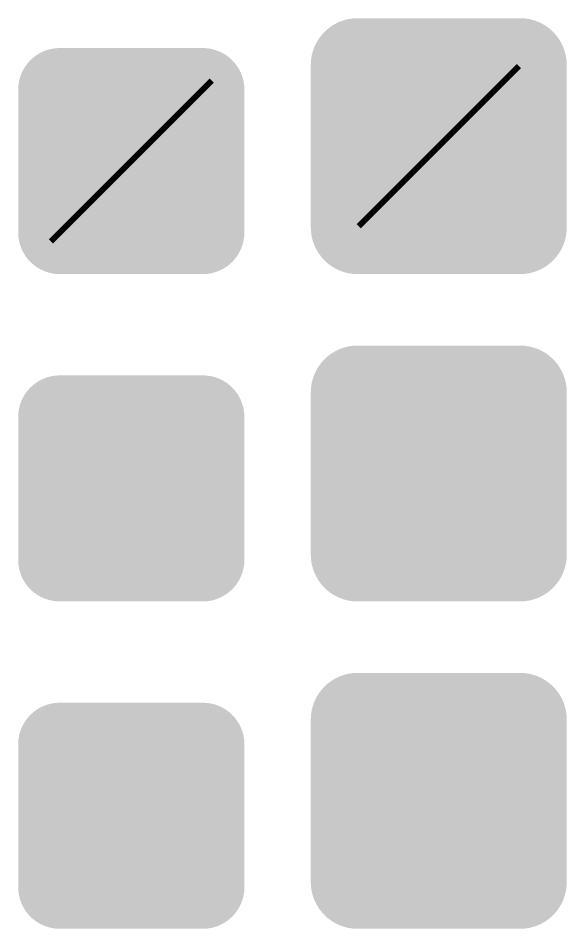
# Model space of a CAD drawing. Header units: millimetres. Extents: x 5277 to 6029, y 2052 to 2709.
# Drawn here: x 5747.91 to 5766.33, y 2645.63 to 2676.23 of the extents above; entities that cross this region are included whole.
import ezdxf

# ---------------------------------------------------------------- set-up
doc = ezdxf.new("R2010")
doc.units = ezdxf.units.MM
doc.layers.add('TranspLogisticObj', color=7, linetype='CONTINUOUS', true_color=0x000000)

# ---------------------------------------------------------------- blocks, each defined once
blk = doc.blocks.new('602030601_ликв_рз')
at = {"layer": 'TranspLogisticObj', "linetype": 'Continuous'}
h = blk.add_hatch(color=256, dxfattribs=at)
edge = h.paths.add_edge_path()
edge.add_spline(control_points=[(-0.095, -0.169), (-0.095, 0.599), (0.531, 1.225), (1.3, 1.225)], knot_values=[-1, -1, -1, -1, 0, 0, 0, 0], degree=3, periodic=0)
edge.add_line((1.3, 1.225), (6.108, 1.225))
edge.add_spline(control_points=[(6.108, 1.225), (6.877, 1.225), (7.503, 0.599), (7.503, -0.169)], knot_values=[-1, -1, -1, -1, 0, 0, 0, 0], degree=3, periodic=0)
edge.add_line((7.503, -0.169), (7.503, -4.978))
edge.add_spline(control_points=[(7.503, -4.978), (7.503, -5.747), (6.877, -6.372), (6.108, -6.372)], knot_values=[-1, -1, -1, -1, 0, 0, 0, 0], degree=3, periodic=0)
edge.add_line((6.108, -6.372), (1.3, -6.372))
edge.add_spline(control_points=[(1.3, -6.372), (0.531, -6.372), (-0.095, -5.747), (-0.095, -4.978)], knot_values=[-1, -1, -1, -1, 0, 0, 0, 0], degree=3, periodic=0)
edge.add_line((-0.095, -4.978), (-0.095, -0.169))
edge = h.paths.add_edge_path(flags=16)
edge.add_spline(control_points=[(0.218, -4.978), (0.218, -5.577), (0.701, -6.059), (1.3, -6.059)], knot_values=[-1, -1, -1, -1, 0, 0, 0, 0], degree=3, periodic=0)
edge.add_line((1.3, -6.059), (6.108, -6.059))
edge.add_spline(control_points=[(6.108, -6.059), (6.707, -6.059), (7.19, -5.577), (7.19, -4.978)], knot_values=[-1, -1, -1, -1, 0, 0, 0, 0], degree=3, periodic=0)
edge.add_line((7.19, -4.978), (7.19, -0.169))
edge.add_spline(control_points=[(7.19, -0.169), (7.19, 0.43), (6.707, 0.912), (6.108, 0.912)], knot_values=[-1, -1, -1, -1, 0, 0, 0, 0], degree=3, periodic=0)
edge.add_line((6.108, 0.912), (1.3, 0.912))
edge.add_spline(control_points=[(1.3, 0.912), (0.701, 0.912), (0.218, 0.43), (0.218, -0.169)], knot_values=[-1, -1, -1, -1, 0, 0, 0, 0], degree=3, periodic=0)
edge.add_line((0.218, -0.169), (0.218, -4.978))
at = {"layer": 'TranspLogisticObj', "linetype": 'Continuous', "true_color": 0xffffff}
h = blk.add_hatch(color=7, dxfattribs=at)
edge = h.paths.add_edge_path()
edge.add_spline(control_points=[(0.218, -4.978), (0.218, -5.577), (0.701, -6.059), (1.3, -6.059)], knot_values=[-1, -1, -1, -1, 0, 0, 0, 0], degree=3, periodic=0)
edge.add_line((1.3, -6.059), (6.108, -6.059))
edge.add_spline(control_points=[(6.108, -6.059), (6.707, -6.059), (7.19, -5.577), (7.19, -4.978)], knot_values=[-1, -1, -1, -1, 0, 0, 0, 0], degree=3, periodic=0)
edge.add_line((7.19, -4.978), (7.19, -0.169))
edge.add_spline(control_points=[(7.19, -0.169), (7.19, 0.43), (6.707, 0.912), (6.108, 0.912)], knot_values=[-1, -1, -1, -1, 0, 0, 0, 0], degree=3, periodic=0)
edge.add_line((6.108, 0.912), (1.3, 0.912))
edge.add_spline(control_points=[(1.3, 0.912), (0.701, 0.912), (0.218, 0.43), (0.218, -0.169)], knot_values=[-1, -1, -1, -1, 0, 0, 0, 0], degree=3, periodic=0)
edge.add_line((0.218, -0.169), (0.218, -4.978))
at = {"layer": 'TranspLogisticObj', "linetype": 'Continuous'}
h = blk.add_hatch(color=256, dxfattribs=at)
edge = h.paths.add_edge_path()
edge.add_line((0.426, -0.513), (0.426, -4.634))
edge.add_spline(control_points=[(0.426, -4.634), (0.426, -5.305), (0.973, -5.852), (1.644, -5.852)], knot_values=[0, 0, 0, 0, 1, 1, 1, 1], degree=3, periodic=0)
edge.add_line((1.644, -5.852), (5.765, -5.852))
edge.add_spline(control_points=[(5.765, -5.852), (6.435, -5.852), (6.983, -5.305), (6.983, -4.634)], knot_values=[0, 0, 0, 0, 1, 1, 1, 1], degree=3, periodic=0)
edge.add_line((6.983, -4.634), (6.983, -0.513))
edge.add_spline(control_points=[(6.983, -0.513), (6.983, 0.158), (6.435, 0.705), (5.765, 0.705)], knot_values=[0, 0, 0, 0, 1, 1, 1, 1], degree=3, periodic=0)
edge.add_line((5.765, 0.705), (1.644, 0.705))
edge.add_spline(control_points=[(1.644, 0.705), (0.973, 0.705), (0.426, 0.158), (0.426, -0.513)], knot_values=[0, 0, 0, 0, 1, 1, 1, 1], degree=3, periodic=0)
edge = h.paths.add_edge_path(flags=16)
edge.add_spline(control_points=[(0.737, -4.634), (0.737, -5.136), (1.142, -5.541), (1.644, -5.541)], knot_values=[-1, -1, -1, -1, 0, 0, 0, 0], degree=3, periodic=0)
edge.add_line((1.644, -5.541), (5.765, -5.541))
edge.add_spline(control_points=[(5.765, -5.541), (6.267, -5.541), (6.671, -5.136), (6.671, -4.634)], knot_values=[-1, -1, -1, -1, 0, 0, 0, 0], degree=3, periodic=0)
edge.add_line((6.671, -4.634), (6.671, -0.513))
edge.add_spline(control_points=[(6.671, -0.513), (6.671, -0.011), (6.267, 0.394), (5.765, 0.394)], knot_values=[-1, -1, -1, -1, 0, 0, 0, 0], degree=3, periodic=0)
edge.add_line((5.765, 0.394), (1.644, 0.394))
edge.add_spline(control_points=[(1.644, 0.394), (1.142, 0.394), (0.737, -0.011), (0.737, -0.513)], knot_values=[-1, -1, -1, -1, 0, 0, 0, 0], degree=3, periodic=0)
edge.add_line((0.737, -0.513), (0.737, -4.634))
h = blk.add_hatch(color=256, dxfattribs=at)
h.paths.add_polyline_path([(3.687, -0.621), (4.258, -0.621), (5.251, -0.998), (5.672, -1.375), (5.931, -1.074), (6.39, -2.4), (5.012, -2.135), (5.307, -1.799), (5.03, -1.587), (4.352, -1.375), (3.952, -1.375), (3.631, -1.375), (3.058, -1.518), (2.806, -1.66), (2.554, -1.803), (2.223, -2.17), (2.143, -2.394), (1.207, -1.852), (1.36, -1.572), (1.852, -1.124), (2.19, -0.957), (2.529, -0.789), (3.277, -0.621)])
h.paths.add_polyline_path([(0.947, -2.724), (2.326, -2.989), (2.031, -3.325), (2.308, -3.537), (2.986, -3.749), (3.386, -3.749), (3.707, -3.749), (4.28, -3.606), (4.532, -3.463), (4.784, -3.32), (5.115, -2.953), (5.195, -2.73), (6.131, -3.272), (5.978, -3.551), (5.486, -3.999), (5.147, -4.167), (4.809, -4.335), (4.061, -4.503), (3.651, -4.503), (3.08, -4.503), (2.087, -4.126), (1.666, -3.749), (1.407, -4.049)])
at = {"layer": 'TranspLogisticObj', "color": 1, "linetype": 'Continuous', "true_color": 0xff0000, "const_width": 0.2}
blk.add_lwpolyline([(1.002, -5.276), (6.406, 0.129)], dxfattribs=at)
blk = doc.blocks.new('602030601_ликв_фз')
at = {"layer": 'TranspLogisticObj', "linetype": 'Continuous'}
h = blk.add_hatch(color=256, dxfattribs=at)
edge = h.paths.add_edge_path()
edge.add_spline(control_points=[(-0.266, -0.339), (-0.266, 0.523), (0.438, 1.227), (1.3, 1.227)], knot_values=[-1, -1, -1, -1, 0, 0, 0, 0], degree=3, periodic=0)
edge.add_line((1.3, 1.227), (6.769, 1.227))
edge.add_spline(control_points=[(6.769, 1.227), (7.632, 1.227), (8.333, 0.523), (8.333, -0.339)], knot_values=[-1, -1, -1, -1, 0, 0, 0, 0], degree=3, periodic=0)
edge.add_line((8.333, -0.339), (8.333, -5.806))
edge.add_spline(control_points=[(8.333, -5.806), (8.333, -6.669), (7.632, -7.372), (6.769, -7.372)], knot_values=[-1, -1, -1, -1, 0, 0, 0, 0], degree=3, periodic=0)
edge.add_line((6.769, -7.372), (1.3, -7.372))
edge.add_spline(control_points=[(1.3, -7.372), (0.438, -7.372), (-0.266, -6.669), (-0.266, -5.806)], knot_values=[-1, -1, -1, -1, 0, 0, 0, 0], degree=3, periodic=0)
edge.add_line((-0.266, -5.806), (-0.266, -0.339))
edge = h.paths.add_edge_path(flags=16)
edge.add_spline(control_points=[(0.047, -5.806), (0.047, -6.5), (0.606, -7.059), (1.3, -7.059)], knot_values=[-1, -1, -1, -1, 0, 0, 0, 0], degree=3, periodic=0)
edge.add_line((1.3, -7.059), (6.769, -7.059))
edge.add_spline(control_points=[(6.769, -7.059), (7.463, -7.059), (8.022, -6.5), (8.022, -5.806)], knot_values=[-1, -1, -1, -1, 0, 0, 0, 0], degree=3, periodic=0)
edge.add_line((8.022, -5.806), (8.022, -0.339))
edge.add_spline(control_points=[(8.022, -0.339), (8.022, 0.355), (7.463, 0.914), (6.769, 0.914)], knot_values=[-1, -1, -1, -1, 0, 0, 0, 0], degree=3, periodic=0)
edge.add_line((6.769, 0.914), (1.3, 0.914))
edge.add_spline(control_points=[(1.3, 0.914), (0.606, 0.914), (0.047, 0.355), (0.047, -0.339)], knot_values=[-1, -1, -1, -1, 0, 0, 0, 0], degree=3, periodic=0)
edge.add_line((0.047, -0.339), (0.047, -5.806))
at = {"layer": 'TranspLogisticObj', "linetype": 'Continuous', "true_color": 0xffffff}
h = blk.add_hatch(color=7, dxfattribs=at)
edge = h.paths.add_edge_path()
edge.add_spline(control_points=[(0.047, -5.806), (0.047, -6.5), (0.606, -7.059), (1.3, -7.059)], knot_values=[-1, -1, -1, -1, 0, 0, 0, 0], degree=3, periodic=0)
edge.add_line((1.3, -7.059), (6.769, -7.059))
edge.add_spline(control_points=[(6.769, -7.059), (7.463, -7.059), (8.022, -6.5), (8.022, -5.806)], knot_values=[-1, -1, -1, -1, 0, 0, 0, 0], degree=3, periodic=0)
edge.add_line((8.022, -5.806), (8.022, -0.339))
edge.add_spline(control_points=[(8.022, -0.339), (8.022, 0.355), (7.463, 0.914), (6.769, 0.914)], knot_values=[-1, -1, -1, -1, 0, 0, 0, 0], degree=3, periodic=0)
edge.add_line((6.769, 0.914), (1.3, 0.914))
edge.add_spline(control_points=[(1.3, 0.914), (0.606, 0.914), (0.047, 0.355), (0.047, -0.339)], knot_values=[-1, -1, -1, -1, 0, 0, 0, 0], degree=3, periodic=0)
edge.add_line((0.047, -0.339), (0.047, -5.806))
at = {"layer": 'TranspLogisticObj', "linetype": 'Continuous'}
h = blk.add_hatch(color=256, dxfattribs=at)
edge = h.paths.add_edge_path()
edge.add_line((0.252, -0.679), (0.252, -5.464))
edge.add_spline(control_points=[(0.252, -5.464), (0.252, -6.23), (0.877, -6.854), (1.642, -6.854)], knot_values=[0, 0, 0, 0, 1, 1, 1, 1], degree=3, periodic=0)
edge.add_line((1.642, -6.854), (6.427, -6.854))
edge.add_spline(control_points=[(6.427, -6.854), (7.193, -6.854), (7.815, -6.23), (7.815, -5.464)], knot_values=[0, 0, 0, 0, 1, 1, 1, 1], degree=3, periodic=0)
edge.add_line((7.815, -5.464), (7.815, -0.679))
edge.add_spline(control_points=[(7.815, -0.679), (7.815, 0.086), (7.193, 0.709), (6.427, 0.709)], knot_values=[0, 0, 0, 0, 1, 1, 1, 1], degree=3, periodic=0)
edge.add_line((6.427, 0.709), (1.642, 0.709))
edge.add_spline(control_points=[(1.642, 0.709), (0.877, 0.709), (0.252, 0.086), (0.252, -0.679)], knot_values=[0, 0, 0, 0, 1, 1, 1, 1], degree=3, periodic=0)
edge = h.paths.add_edge_path(flags=16)
edge.add_line((0.565, -0.679), (0.565, -5.464))
edge.add_spline(control_points=[(0.565, -5.464), (0.565, -6.06), (1.046, -6.541), (1.642, -6.541)], knot_values=[-1, -1, -1, -1, 0, 0, 0, 0], degree=3, periodic=0)
edge.add_line((1.642, -6.541), (6.427, -6.541))
edge.add_spline(control_points=[(6.427, -6.541), (7.024, -6.541), (7.502, -6.06), (7.502, -5.464)], knot_values=[-1, -1, -1, -1, 0, 0, 0, 0], degree=3, periodic=0)
edge.add_line((7.502, -5.464), (7.502, -0.679))
edge.add_spline(control_points=[(7.502, -0.679), (7.502, -0.083), (7.024, 0.396), (6.427, 0.396)], knot_values=[-1, -1, -1, -1, 0, 0, 0, 0], degree=3, periodic=0)
edge.add_line((6.427, 0.396), (1.642, 0.396))
edge.add_spline(control_points=[(1.642, 0.396), (1.046, 0.396), (0.565, -0.083), (0.565, -0.679)], knot_values=[-1, -1, -1, -1, 0, 0, 0, 0], degree=3, periodic=0)
h = blk.add_hatch(color=256, dxfattribs=at)
edge = h.paths.add_edge_path()
edge.add_line((0.77, -1.021), (0.77, -5.124))
edge.add_spline(control_points=[(0.77, -5.124), (0.77, -5.792), (1.314, -6.336), (1.982, -6.336)], knot_values=[0, 0, 0, 0, 1, 1, 1, 1], degree=3, periodic=0)
edge.add_line((1.982, -6.336), (6.085, -6.336))
edge.add_spline(control_points=[(6.085, -6.336), (6.753, -6.336), (7.297, -5.792), (7.297, -5.124)], knot_values=[0, 0, 0, 0, 1, 1, 1, 1], degree=3, periodic=0)
edge.add_line((7.297, -5.124), (7.297, -1.021))
edge.add_spline(control_points=[(7.297, -1.021), (7.297, -0.353), (6.753, 0.191), (6.085, 0.191)], knot_values=[0, 0, 0, 0, 1, 1, 1, 1], degree=3, periodic=0)
edge.add_line((6.085, 0.191), (1.982, 0.191))
edge.add_spline(control_points=[(1.982, 0.191), (1.314, 0.191), (0.77, -0.353), (0.77, -1.021)], knot_values=[0, 0, 0, 0, 1, 1, 1, 1], degree=3, periodic=0)
edge = h.paths.add_edge_path(flags=16)
edge.add_line((1.081, -1.021), (1.081, -5.124))
edge.add_spline(control_points=[(1.081, -5.124), (1.081, -5.624), (1.482, -6.025), (1.982, -6.025)], knot_values=[-1, -1, -1, -1, 0, 0, 0, 0], degree=3, periodic=0)
edge.add_line((1.982, -6.025), (6.085, -6.025))
edge.add_spline(control_points=[(6.085, -6.025), (6.585, -6.025), (6.986, -5.624), (6.986, -5.124)], knot_values=[-1, -1, -1, -1, 0, 0, 0, 0], degree=3, periodic=0)
edge.add_line((6.986, -5.124), (6.986, -1.021))
edge.add_spline(control_points=[(6.986, -1.021), (6.986, -0.521), (6.585, -0.12), (6.085, -0.12)], knot_values=[-1, -1, -1, -1, 0, 0, 0, 0], degree=3, periodic=0)
edge.add_line((6.085, -0.12), (1.982, -0.12))
edge.add_spline(control_points=[(1.982, -0.12), (1.482, -0.12), (1.081, -0.521), (1.081, -1.021)], knot_values=[-1, -1, -1, -1, 0, 0, 0, 0], degree=3, periodic=0)
h = blk.add_hatch(color=256, dxfattribs=at)
h.paths.add_polyline_path([(4.001, -1.129), (4.572, -1.129), (5.565, -1.506), (5.986, -1.883), (6.245, -1.582), (6.705, -2.908), (5.326, -2.643), (5.621, -2.307), (5.344, -2.095), (4.667, -1.883), (4.266, -1.883), (3.945, -1.883), (3.372, -2.025), (3.12, -2.168), (2.869, -2.311), (2.537, -2.678), (2.458, -2.902), (1.521, -2.36), (1.674, -2.08), (2.166, -1.632), (2.505, -1.464), (2.844, -1.296), (3.592, -1.129)])
h.paths.add_polyline_path([(1.262, -3.232), (2.64, -3.497), (2.346, -3.832), (2.623, -4.044), (3.3, -4.257), (3.701, -4.257), (4.022, -4.257), (4.594, -4.114), (4.846, -3.971), (5.098, -3.828), (5.429, -3.461), (5.509, -3.237), (6.446, -3.779), (6.292, -4.059), (5.801, -4.507), (5.462, -4.675), (5.123, -4.843), (4.375, -5.011), (3.966, -5.011), (3.394, -5.011), (2.402, -4.634), (1.981, -4.257), (1.721, -4.557)])
at = {"layer": 'TranspLogisticObj', "color": 1, "linetype": 'Continuous', "true_color": 0xff0000, "const_width": 0.2}
blk.add_lwpolyline([(1.344, -5.762), (6.723, -0.383)], dxfattribs=at)
blk = doc.blocks.new('602030602_сущ_рз')
at = {"layer": 'TranspLogisticObj', "linetype": 'Continuous'}
h = blk.add_hatch(color=256, dxfattribs=at)
edge = h.paths.add_edge_path()
edge.add_spline(control_points=[(-0.095, -0.169), (-0.095, 0.599), (0.531, 1.225), (1.3, 1.225)], knot_values=[-1, -1, -1, -1, 0, 0, 0, 0], degree=3, periodic=0)
edge.add_line((1.3, 1.225), (6.108, 1.225))
edge.add_spline(control_points=[(6.108, 1.225), (6.877, 1.225), (7.503, 0.599), (7.503, -0.169)], knot_values=[-1, -1, -1, -1, 0, 0, 0, 0], degree=3, periodic=0)
edge.add_line((7.503, -0.169), (7.503, -4.978))
edge.add_spline(control_points=[(7.503, -4.978), (7.503, -5.747), (6.877, -6.372), (6.108, -6.372)], knot_values=[-1, -1, -1, -1, 0, 0, 0, 0], degree=3, periodic=0)
edge.add_line((6.108, -6.372), (1.3, -6.372))
edge.add_spline(control_points=[(1.3, -6.372), (0.531, -6.372), (-0.095, -5.747), (-0.095, -4.978)], knot_values=[-1, -1, -1, -1, 0, 0, 0, 0], degree=3, periodic=0)
edge.add_line((-0.095, -4.978), (-0.095, -0.169))
edge = h.paths.add_edge_path(flags=16)
edge.add_spline(control_points=[(0.218, -4.978), (0.218, -5.577), (0.701, -6.059), (1.3, -6.059)], knot_values=[-1, -1, -1, -1, 0, 0, 0, 0], degree=3, periodic=0)
edge.add_line((1.3, -6.059), (6.108, -6.059))
edge.add_spline(control_points=[(6.108, -6.059), (6.707, -6.059), (7.19, -5.577), (7.19, -4.978)], knot_values=[-1, -1, -1, -1, 0, 0, 0, 0], degree=3, periodic=0)
edge.add_line((7.19, -4.978), (7.19, -0.169))
edge.add_spline(control_points=[(7.19, -0.169), (7.19, 0.43), (6.707, 0.912), (6.108, 0.912)], knot_values=[-1, -1, -1, -1, 0, 0, 0, 0], degree=3, periodic=0)
edge.add_line((6.108, 0.912), (1.3, 0.912))
edge.add_spline(control_points=[(1.3, 0.912), (0.701, 0.912), (0.218, 0.43), (0.218, -0.169)], knot_values=[-1, -1, -1, -1, 0, 0, 0, 0], degree=3, periodic=0)
edge.add_line((0.218, -0.169), (0.218, -4.978))
at = {"layer": 'TranspLogisticObj', "linetype": 'Continuous', "true_color": 0xffffff}
h = blk.add_hatch(color=7, dxfattribs=at)
edge = h.paths.add_edge_path()
edge.add_spline(control_points=[(0.218, -4.978), (0.218, -5.577), (0.701, -6.059), (1.3, -6.059)], knot_values=[-1, -1, -1, -1, 0, 0, 0, 0], degree=3, periodic=0)
edge.add_line((1.3, -6.059), (6.108, -6.059))
edge.add_spline(control_points=[(6.108, -6.059), (6.707, -6.059), (7.19, -5.577), (7.19, -4.978)], knot_values=[-1, -1, -1, -1, 0, 0, 0, 0], degree=3, periodic=0)
edge.add_line((7.19, -4.978), (7.19, -0.169))
edge.add_spline(control_points=[(7.19, -0.169), (7.19, 0.43), (6.707, 0.912), (6.108, 0.912)], knot_values=[-1, -1, -1, -1, 0, 0, 0, 0], degree=3, periodic=0)
edge.add_line((6.108, 0.912), (1.3, 0.912))
edge.add_spline(control_points=[(1.3, 0.912), (0.701, 0.912), (0.218, 0.43), (0.218, -0.169)], knot_values=[-1, -1, -1, -1, 0, 0, 0, 0], degree=3, periodic=0)
edge.add_line((0.218, -0.169), (0.218, -4.978))
at = {"layer": 'TranspLogisticObj', "linetype": 'Continuous'}
h = blk.add_hatch(color=256, dxfattribs=at)
edge = h.paths.add_edge_path()
edge.add_line((0.426, -0.513), (0.426, -4.634))
edge.add_spline(control_points=[(0.426, -4.634), (0.426, -5.305), (0.973, -5.852), (1.644, -5.852)], knot_values=[0, 0, 0, 0, 1, 1, 1, 1], degree=3, periodic=0)
edge.add_line((1.644, -5.852), (5.765, -5.852))
edge.add_spline(control_points=[(5.765, -5.852), (6.435, -5.852), (6.983, -5.305), (6.983, -4.634)], knot_values=[0, 0, 0, 0, 1, 1, 1, 1], degree=3, periodic=0)
edge.add_line((6.983, -4.634), (6.983, -0.513))
edge.add_spline(control_points=[(6.983, -0.513), (6.983, 0.158), (6.435, 0.705), (5.765, 0.705)], knot_values=[0, 0, 0, 0, 1, 1, 1, 1], degree=3, periodic=0)
edge.add_line((5.765, 0.705), (1.644, 0.705))
edge.add_spline(control_points=[(1.644, 0.705), (0.973, 0.705), (0.426, 0.158), (0.426, -0.513)], knot_values=[0, 0, 0, 0, 1, 1, 1, 1], degree=3, periodic=0)
edge = h.paths.add_edge_path(flags=16)
edge.add_spline(control_points=[(0.737, -4.634), (0.737, -5.136), (1.142, -5.541), (1.644, -5.541)], knot_values=[-1, -1, -1, -1, 0, 0, 0, 0], degree=3, periodic=0)
edge.add_line((1.644, -5.541), (5.765, -5.541))
edge.add_spline(control_points=[(5.765, -5.541), (6.267, -5.541), (6.671, -5.136), (6.671, -4.634)], knot_values=[-1, -1, -1, -1, 0, 0, 0, 0], degree=3, periodic=0)
edge.add_line((6.671, -4.634), (6.671, -0.513))
edge.add_spline(control_points=[(6.671, -0.513), (6.671, -0.011), (6.267, 0.394), (5.765, 0.394)], knot_values=[-1, -1, -1, -1, 0, 0, 0, 0], degree=3, periodic=0)
edge.add_line((5.765, 0.394), (1.644, 0.394))
edge.add_spline(control_points=[(1.644, 0.394), (1.142, 0.394), (0.737, -0.011), (0.737, -0.513)], knot_values=[-1, -1, -1, -1, 0, 0, 0, 0], degree=3, periodic=0)
edge.add_line((0.737, -0.513), (0.737, -4.634))
h = blk.add_hatch(color=256, dxfattribs=at)
h.paths.add_polyline_path([(5.254, -0.895), (5.8, -0.895), (5.8, -4.56), (3.588, -4.56), (3.588, -5.083), (2.202, -4.28), (3.588, -3.485), (3.588, -4.008), (5.254, -4.008)])
h.paths.add_polyline_path([(3.785, -0.092), (5.171, -0.895), (3.785, -1.69), (3.785, -1.167), (2.119, -1.167), (2.119, -4.28), (1.574, -4.28), (1.574, -0.615), (3.785, -0.615)])
blk = doc.blocks.new('602030602_сущ_фз')
at = {"layer": 'TranspLogisticObj', "linetype": 'Continuous'}
h = blk.add_hatch(color=256, dxfattribs=at)
edge = h.paths.add_edge_path()
edge.add_spline(control_points=[(-0.266, -0.339), (-0.266, 0.523), (0.438, 1.227), (1.3, 1.227)], knot_values=[-1, -1, -1, -1, 0, 0, 0, 0], degree=3, periodic=0)
edge.add_line((1.3, 1.227), (6.769, 1.227))
edge.add_spline(control_points=[(6.769, 1.227), (7.632, 1.227), (8.333, 0.523), (8.333, -0.339)], knot_values=[-1, -1, -1, -1, 0, 0, 0, 0], degree=3, periodic=0)
edge.add_line((8.333, -0.339), (8.333, -5.806))
edge.add_spline(control_points=[(8.333, -5.806), (8.333, -6.669), (7.632, -7.372), (6.769, -7.372)], knot_values=[-1, -1, -1, -1, 0, 0, 0, 0], degree=3, periodic=0)
edge.add_line((6.769, -7.372), (1.3, -7.372))
edge.add_spline(control_points=[(1.3, -7.372), (0.438, -7.372), (-0.266, -6.669), (-0.266, -5.806)], knot_values=[-1, -1, -1, -1, 0, 0, 0, 0], degree=3, periodic=0)
edge.add_line((-0.266, -5.806), (-0.266, -0.339))
edge = h.paths.add_edge_path(flags=16)
edge.add_spline(control_points=[(0.047, -5.806), (0.047, -6.5), (0.606, -7.059), (1.3, -7.059)], knot_values=[-1, -1, -1, -1, 0, 0, 0, 0], degree=3, periodic=0)
edge.add_line((1.3, -7.059), (6.769, -7.059))
edge.add_spline(control_points=[(6.769, -7.059), (7.463, -7.059), (8.022, -6.5), (8.022, -5.806)], knot_values=[-1, -1, -1, -1, 0, 0, 0, 0], degree=3, periodic=0)
edge.add_line((8.022, -5.806), (8.022, -0.339))
edge.add_spline(control_points=[(8.022, -0.339), (8.022, 0.355), (7.463, 0.914), (6.769, 0.914)], knot_values=[-1, -1, -1, -1, 0, 0, 0, 0], degree=3, periodic=0)
edge.add_line((6.769, 0.914), (1.3, 0.914))
edge.add_spline(control_points=[(1.3, 0.914), (0.606, 0.914), (0.047, 0.355), (0.047, -0.339)], knot_values=[-1, -1, -1, -1, 0, 0, 0, 0], degree=3, periodic=0)
edge.add_line((0.047, -0.339), (0.047, -5.806))
at = {"layer": 'TranspLogisticObj', "linetype": 'Continuous', "true_color": 0xffffff}
h = blk.add_hatch(color=7, dxfattribs=at)
edge = h.paths.add_edge_path()
edge.add_spline(control_points=[(0.047, -5.806), (0.047, -6.5), (0.606, -7.059), (1.3, -7.059)], knot_values=[-1, -1, -1, -1, 0, 0, 0, 0], degree=3, periodic=0)
edge.add_line((1.3, -7.059), (6.769, -7.059))
edge.add_spline(control_points=[(6.769, -7.059), (7.463, -7.059), (8.022, -6.5), (8.022, -5.806)], knot_values=[-1, -1, -1, -1, 0, 0, 0, 0], degree=3, periodic=0)
edge.add_line((8.022, -5.806), (8.022, -0.339))
edge.add_spline(control_points=[(8.022, -0.339), (8.022, 0.355), (7.463, 0.914), (6.769, 0.914)], knot_values=[-1, -1, -1, -1, 0, 0, 0, 0], degree=3, periodic=0)
edge.add_line((6.769, 0.914), (1.3, 0.914))
edge.add_spline(control_points=[(1.3, 0.914), (0.606, 0.914), (0.047, 0.355), (0.047, -0.339)], knot_values=[-1, -1, -1, -1, 0, 0, 0, 0], degree=3, periodic=0)
edge.add_line((0.047, -0.339), (0.047, -5.806))
at = {"layer": 'TranspLogisticObj', "linetype": 'Continuous'}
h = blk.add_hatch(color=256, dxfattribs=at)
edge = h.paths.add_edge_path()
edge.add_line((0.252, -0.679), (0.252, -5.464))
edge.add_spline(control_points=[(0.252, -5.464), (0.252, -6.23), (0.877, -6.854), (1.642, -6.854)], knot_values=[0, 0, 0, 0, 1, 1, 1, 1], degree=3, periodic=0)
edge.add_line((1.642, -6.854), (6.427, -6.854))
edge.add_spline(control_points=[(6.427, -6.854), (7.193, -6.854), (7.815, -6.23), (7.815, -5.464)], knot_values=[0, 0, 0, 0, 1, 1, 1, 1], degree=3, periodic=0)
edge.add_line((7.815, -5.464), (7.815, -0.679))
edge.add_spline(control_points=[(7.815, -0.679), (7.815, 0.086), (7.193, 0.709), (6.427, 0.709)], knot_values=[0, 0, 0, 0, 1, 1, 1, 1], degree=3, periodic=0)
edge.add_line((6.427, 0.709), (1.642, 0.709))
edge.add_spline(control_points=[(1.642, 0.709), (0.877, 0.709), (0.252, 0.086), (0.252, -0.679)], knot_values=[0, 0, 0, 0, 1, 1, 1, 1], degree=3, periodic=0)
edge = h.paths.add_edge_path(flags=16)
edge.add_line((0.565, -0.679), (0.565, -5.464))
edge.add_spline(control_points=[(0.565, -5.464), (0.565, -6.06), (1.046, -6.541), (1.642, -6.541)], knot_values=[-1, -1, -1, -1, 0, 0, 0, 0], degree=3, periodic=0)
edge.add_line((1.642, -6.541), (6.427, -6.541))
edge.add_spline(control_points=[(6.427, -6.541), (7.024, -6.541), (7.502, -6.06), (7.502, -5.464)], knot_values=[-1, -1, -1, -1, 0, 0, 0, 0], degree=3, periodic=0)
edge.add_line((7.502, -5.464), (7.502, -0.679))
edge.add_spline(control_points=[(7.502, -0.679), (7.502, -0.083), (7.024, 0.396), (6.427, 0.396)], knot_values=[-1, -1, -1, -1, 0, 0, 0, 0], degree=3, periodic=0)
edge.add_line((6.427, 0.396), (1.642, 0.396))
edge.add_spline(control_points=[(1.642, 0.396), (1.046, 0.396), (0.565, -0.083), (0.565, -0.679)], knot_values=[-1, -1, -1, -1, 0, 0, 0, 0], degree=3, periodic=0)
h = blk.add_hatch(color=256, dxfattribs=at)
edge = h.paths.add_edge_path()
edge.add_line((0.77, -1.021), (0.77, -5.124))
edge.add_spline(control_points=[(0.77, -5.124), (0.77, -5.792), (1.314, -6.336), (1.982, -6.336)], knot_values=[0, 0, 0, 0, 1, 1, 1, 1], degree=3, periodic=0)
edge.add_line((1.982, -6.336), (6.085, -6.336))
edge.add_spline(control_points=[(6.085, -6.336), (6.753, -6.336), (7.297, -5.792), (7.297, -5.124)], knot_values=[0, 0, 0, 0, 1, 1, 1, 1], degree=3, periodic=0)
edge.add_line((7.297, -5.124), (7.297, -1.021))
edge.add_spline(control_points=[(7.297, -1.021), (7.297, -0.353), (6.753, 0.191), (6.085, 0.191)], knot_values=[0, 0, 0, 0, 1, 1, 1, 1], degree=3, periodic=0)
edge.add_line((6.085, 0.191), (1.982, 0.191))
edge.add_spline(control_points=[(1.982, 0.191), (1.314, 0.191), (0.77, -0.353), (0.77, -1.021)], knot_values=[0, 0, 0, 0, 1, 1, 1, 1], degree=3, periodic=0)
edge = h.paths.add_edge_path(flags=16)
edge.add_line((1.081, -1.021), (1.081, -5.124))
edge.add_spline(control_points=[(1.081, -5.124), (1.081, -5.624), (1.482, -6.025), (1.982, -6.025)], knot_values=[-1, -1, -1, -1, 0, 0, 0, 0], degree=3, periodic=0)
edge.add_line((1.982, -6.025), (6.085, -6.025))
edge.add_spline(control_points=[(6.085, -6.025), (6.585, -6.025), (6.986, -5.624), (6.986, -5.124)], knot_values=[-1, -1, -1, -1, 0, 0, 0, 0], degree=3, periodic=0)
edge.add_line((6.986, -5.124), (6.986, -1.021))
edge.add_spline(control_points=[(6.986, -1.021), (6.986, -0.521), (6.585, -0.12), (6.085, -0.12)], knot_values=[-1, -1, -1, -1, 0, 0, 0, 0], degree=3, periodic=0)
edge.add_line((6.085, -0.12), (1.982, -0.12))
edge.add_spline(control_points=[(1.982, -0.12), (1.482, -0.12), (1.081, -0.521), (1.081, -1.021)], knot_values=[-1, -1, -1, -1, 0, 0, 0, 0], degree=3, periodic=0)
h = blk.add_hatch(color=256, dxfattribs=at)
h.paths.add_polyline_path([(5.569, -1.403), (6.114, -1.403), (6.114, -5.068), (3.903, -5.068), (3.903, -5.591), (2.517, -4.788), (3.903, -3.993), (3.903, -4.515), (5.569, -4.515)])
h.paths.add_polyline_path([(4.099, -0.6), (5.485, -1.403), (4.099, -2.198), (4.099, -1.675), (2.433, -1.675), (2.433, -4.788), (1.888, -4.788), (1.888, -1.122), (4.099, -1.122)])
blk = doc.blocks.new('602030602_план_рз')
at = {"layer": 'TranspLogisticObj', "linetype": 'Continuous'}
h = blk.add_hatch(color=256, dxfattribs=at)
edge = h.paths.add_edge_path()
edge.add_spline(control_points=[(-0.095, -0.169), (-0.095, 0.599), (0.531, 1.225), (1.3, 1.225)], knot_values=[-1, -1, -1, -1, 0, 0, 0, 0], degree=3, periodic=0)
edge.add_line((1.3, 1.225), (6.108, 1.225))
edge.add_spline(control_points=[(6.108, 1.225), (6.877, 1.225), (7.503, 0.599), (7.503, -0.169)], knot_values=[-1, -1, -1, -1, 0, 0, 0, 0], degree=3, periodic=0)
edge.add_line((7.503, -0.169), (7.503, -4.978))
edge.add_spline(control_points=[(7.503, -4.978), (7.503, -5.747), (6.877, -6.372), (6.108, -6.372)], knot_values=[-1, -1, -1, -1, 0, 0, 0, 0], degree=3, periodic=0)
edge.add_line((6.108, -6.372), (1.3, -6.372))
edge.add_spline(control_points=[(1.3, -6.372), (0.531, -6.372), (-0.095, -5.747), (-0.095, -4.978)], knot_values=[-1, -1, -1, -1, 0, 0, 0, 0], degree=3, periodic=0)
edge.add_line((-0.095, -4.978), (-0.095, -0.169))
edge = h.paths.add_edge_path(flags=16)
edge.add_spline(control_points=[(0.218, -4.978), (0.218, -5.577), (0.701, -6.059), (1.3, -6.059)], knot_values=[-1, -1, -1, -1, 0, 0, 0, 0], degree=3, periodic=0)
edge.add_line((1.3, -6.059), (6.108, -6.059))
edge.add_spline(control_points=[(6.108, -6.059), (6.707, -6.059), (7.19, -5.577), (7.19, -4.978)], knot_values=[-1, -1, -1, -1, 0, 0, 0, 0], degree=3, periodic=0)
edge.add_line((7.19, -4.978), (7.19, -0.169))
edge.add_spline(control_points=[(7.19, -0.169), (7.19, 0.43), (6.707, 0.912), (6.108, 0.912)], knot_values=[-1, -1, -1, -1, 0, 0, 0, 0], degree=3, periodic=0)
edge.add_line((6.108, 0.912), (1.3, 0.912))
edge.add_spline(control_points=[(1.3, 0.912), (0.701, 0.912), (0.218, 0.43), (0.218, -0.169)], knot_values=[-1, -1, -1, -1, 0, 0, 0, 0], degree=3, periodic=0)
edge.add_line((0.218, -0.169), (0.218, -4.978))
at = {"layer": 'TranspLogisticObj', "linetype": 'Continuous', "true_color": 0xff0000}
h = blk.add_hatch(color=1, dxfattribs=at)
edge = h.paths.add_edge_path()
edge.add_spline(control_points=[(0.218, -4.978), (0.218, -5.577), (0.701, -6.059), (1.3, -6.059)], knot_values=[-1, -1, -1, -1, 0, 0, 0, 0], degree=3, periodic=0)
edge.add_line((1.3, -6.059), (6.108, -6.059))
edge.add_spline(control_points=[(6.108, -6.059), (6.707, -6.059), (7.19, -5.577), (7.19, -4.978)], knot_values=[-1, -1, -1, -1, 0, 0, 0, 0], degree=3, periodic=0)
edge.add_line((7.19, -4.978), (7.19, -0.169))
edge.add_spline(control_points=[(7.19, -0.169), (7.19, 0.43), (6.707, 0.912), (6.108, 0.912)], knot_values=[-1, -1, -1, -1, 0, 0, 0, 0], degree=3, periodic=0)
edge.add_line((6.108, 0.912), (1.3, 0.912))
edge.add_spline(control_points=[(1.3, 0.912), (0.701, 0.912), (0.218, 0.43), (0.218, -0.169)], knot_values=[-1, -1, -1, -1, 0, 0, 0, 0], degree=3, periodic=0)
edge.add_line((0.218, -0.169), (0.218, -4.978))
at = {"layer": 'TranspLogisticObj', "linetype": 'Continuous'}
h = blk.add_hatch(color=256, dxfattribs=at)
edge = h.paths.add_edge_path()
edge.add_line((0.426, -0.513), (0.426, -4.634))
edge.add_spline(control_points=[(0.426, -4.634), (0.426, -5.305), (0.973, -5.852), (1.644, -5.852)], knot_values=[0, 0, 0, 0, 1, 1, 1, 1], degree=3, periodic=0)
edge.add_line((1.644, -5.852), (5.765, -5.852))
edge.add_spline(control_points=[(5.765, -5.852), (6.435, -5.852), (6.983, -5.305), (6.983, -4.634)], knot_values=[0, 0, 0, 0, 1, 1, 1, 1], degree=3, periodic=0)
edge.add_line((6.983, -4.634), (6.983, -0.513))
edge.add_spline(control_points=[(6.983, -0.513), (6.983, 0.158), (6.435, 0.705), (5.765, 0.705)], knot_values=[0, 0, 0, 0, 1, 1, 1, 1], degree=3, periodic=0)
edge.add_line((5.765, 0.705), (1.644, 0.705))
edge.add_spline(control_points=[(1.644, 0.705), (0.973, 0.705), (0.426, 0.158), (0.426, -0.513)], knot_values=[0, 0, 0, 0, 1, 1, 1, 1], degree=3, periodic=0)
edge = h.paths.add_edge_path(flags=16)
edge.add_spline(control_points=[(0.737, -4.634), (0.737, -5.136), (1.142, -5.541), (1.644, -5.541)], knot_values=[-1, -1, -1, -1, 0, 0, 0, 0], degree=3, periodic=0)
edge.add_line((1.644, -5.541), (5.765, -5.541))
edge.add_spline(control_points=[(5.765, -5.541), (6.267, -5.541), (6.671, -5.136), (6.671, -4.634)], knot_values=[-1, -1, -1, -1, 0, 0, 0, 0], degree=3, periodic=0)
edge.add_line((6.671, -4.634), (6.671, -0.513))
edge.add_spline(control_points=[(6.671, -0.513), (6.671, -0.011), (6.267, 0.394), (5.765, 0.394)], knot_values=[-1, -1, -1, -1, 0, 0, 0, 0], degree=3, periodic=0)
edge.add_line((5.765, 0.394), (1.644, 0.394))
edge.add_spline(control_points=[(1.644, 0.394), (1.142, 0.394), (0.737, -0.011), (0.737, -0.513)], knot_values=[-1, -1, -1, -1, 0, 0, 0, 0], degree=3, periodic=0)
edge.add_line((0.737, -0.513), (0.737, -4.634))
h = blk.add_hatch(color=256, dxfattribs=at)
h.paths.add_polyline_path([(5.254, -0.895), (5.8, -0.895), (5.8, -4.56), (3.588, -4.56), (3.588, -5.083), (2.202, -4.28), (3.588, -3.485), (3.588, -4.008), (5.254, -4.008)])
h.paths.add_polyline_path([(3.785, -0.092), (5.171, -0.895), (3.785, -1.69), (3.785, -1.167), (2.119, -1.167), (2.119, -4.28), (1.574, -4.28), (1.574, -0.615), (3.785, -0.615)])
blk = doc.blocks.new('602030602_план_фз')
at = {"layer": 'TranspLogisticObj', "linetype": 'Continuous'}
h = blk.add_hatch(color=256, dxfattribs=at)
edge = h.paths.add_edge_path()
edge.add_spline(control_points=[(-0.266, -0.339), (-0.266, 0.523), (0.438, 1.227), (1.3, 1.227)], knot_values=[-1, -1, -1, -1, 0, 0, 0, 0], degree=3, periodic=0)
edge.add_line((1.3, 1.227), (6.769, 1.227))
edge.add_spline(control_points=[(6.769, 1.227), (7.632, 1.227), (8.333, 0.523), (8.333, -0.339)], knot_values=[-1, -1, -1, -1, 0, 0, 0, 0], degree=3, periodic=0)
edge.add_line((8.333, -0.339), (8.333, -5.806))
edge.add_spline(control_points=[(8.333, -5.806), (8.333, -6.669), (7.632, -7.372), (6.769, -7.372)], knot_values=[-1, -1, -1, -1, 0, 0, 0, 0], degree=3, periodic=0)
edge.add_line((6.769, -7.372), (1.3, -7.372))
edge.add_spline(control_points=[(1.3, -7.372), (0.438, -7.372), (-0.266, -6.669), (-0.266, -5.806)], knot_values=[-1, -1, -1, -1, 0, 0, 0, 0], degree=3, periodic=0)
edge.add_line((-0.266, -5.806), (-0.266, -0.339))
edge = h.paths.add_edge_path(flags=16)
edge.add_spline(control_points=[(0.047, -5.806), (0.047, -6.5), (0.606, -7.059), (1.3, -7.059)], knot_values=[-1, -1, -1, -1, 0, 0, 0, 0], degree=3, periodic=0)
edge.add_line((1.3, -7.059), (6.769, -7.059))
edge.add_spline(control_points=[(6.769, -7.059), (7.463, -7.059), (8.022, -6.5), (8.022, -5.806)], knot_values=[-1, -1, -1, -1, 0, 0, 0, 0], degree=3, periodic=0)
edge.add_line((8.022, -5.806), (8.022, -0.339))
edge.add_spline(control_points=[(8.022, -0.339), (8.022, 0.355), (7.463, 0.914), (6.769, 0.914)], knot_values=[-1, -1, -1, -1, 0, 0, 0, 0], degree=3, periodic=0)
edge.add_line((6.769, 0.914), (1.3, 0.914))
edge.add_spline(control_points=[(1.3, 0.914), (0.606, 0.914), (0.047, 0.355), (0.047, -0.339)], knot_values=[-1, -1, -1, -1, 0, 0, 0, 0], degree=3, periodic=0)
edge.add_line((0.047, -0.339), (0.047, -5.806))
at = {"layer": 'TranspLogisticObj', "linetype": 'Continuous', "true_color": 0xff0000}
h = blk.add_hatch(color=1, dxfattribs=at)
edge = h.paths.add_edge_path()
edge.add_spline(control_points=[(0.047, -5.806), (0.047, -6.5), (0.606, -7.059), (1.3, -7.059)], knot_values=[-1, -1, -1, -1, 0, 0, 0, 0], degree=3, periodic=0)
edge.add_line((1.3, -7.059), (6.769, -7.059))
edge.add_spline(control_points=[(6.769, -7.059), (7.463, -7.059), (8.022, -6.5), (8.022, -5.806)], knot_values=[-1, -1, -1, -1, 0, 0, 0, 0], degree=3, periodic=0)
edge.add_line((8.022, -5.806), (8.022, -0.339))
edge.add_spline(control_points=[(8.022, -0.339), (8.022, 0.355), (7.463, 0.914), (6.769, 0.914)], knot_values=[-1, -1, -1, -1, 0, 0, 0, 0], degree=3, periodic=0)
edge.add_line((6.769, 0.914), (1.3, 0.914))
edge.add_spline(control_points=[(1.3, 0.914), (0.606, 0.914), (0.047, 0.355), (0.047, -0.339)], knot_values=[-1, -1, -1, -1, 0, 0, 0, 0], degree=3, periodic=0)
edge.add_line((0.047, -0.339), (0.047, -5.806))
at = {"layer": 'TranspLogisticObj', "linetype": 'Continuous'}
h = blk.add_hatch(color=256, dxfattribs=at)
edge = h.paths.add_edge_path()
edge.add_line((0.252, -0.679), (0.252, -5.464))
edge.add_spline(control_points=[(0.252, -5.464), (0.252, -6.23), (0.877, -6.854), (1.642, -6.854)], knot_values=[0, 0, 0, 0, 1, 1, 1, 1], degree=3, periodic=0)
edge.add_line((1.642, -6.854), (6.427, -6.854))
edge.add_spline(control_points=[(6.427, -6.854), (7.193, -6.854), (7.815, -6.23), (7.815, -5.464)], knot_values=[0, 0, 0, 0, 1, 1, 1, 1], degree=3, periodic=0)
edge.add_line((7.815, -5.464), (7.815, -0.679))
edge.add_spline(control_points=[(7.815, -0.679), (7.815, 0.086), (7.193, 0.709), (6.427, 0.709)], knot_values=[0, 0, 0, 0, 1, 1, 1, 1], degree=3, periodic=0)
edge.add_line((6.427, 0.709), (1.642, 0.709))
edge.add_spline(control_points=[(1.642, 0.709), (0.877, 0.709), (0.252, 0.086), (0.252, -0.679)], knot_values=[0, 0, 0, 0, 1, 1, 1, 1], degree=3, periodic=0)
edge = h.paths.add_edge_path(flags=16)
edge.add_line((0.565, -0.679), (0.565, -5.464))
edge.add_spline(control_points=[(0.565, -5.464), (0.565, -6.06), (1.046, -6.541), (1.642, -6.541)], knot_values=[-1, -1, -1, -1, 0, 0, 0, 0], degree=3, periodic=0)
edge.add_line((1.642, -6.541), (6.427, -6.541))
edge.add_spline(control_points=[(6.427, -6.541), (7.024, -6.541), (7.502, -6.06), (7.502, -5.464)], knot_values=[-1, -1, -1, -1, 0, 0, 0, 0], degree=3, periodic=0)
edge.add_line((7.502, -5.464), (7.502, -0.679))
edge.add_spline(control_points=[(7.502, -0.679), (7.502, -0.083), (7.024, 0.396), (6.427, 0.396)], knot_values=[-1, -1, -1, -1, 0, 0, 0, 0], degree=3, periodic=0)
edge.add_line((6.427, 0.396), (1.642, 0.396))
edge.add_spline(control_points=[(1.642, 0.396), (1.046, 0.396), (0.565, -0.083), (0.565, -0.679)], knot_values=[-1, -1, -1, -1, 0, 0, 0, 0], degree=3, periodic=0)
h = blk.add_hatch(color=256, dxfattribs=at)
edge = h.paths.add_edge_path()
edge.add_line((0.77, -1.021), (0.77, -5.124))
edge.add_spline(control_points=[(0.77, -5.124), (0.77, -5.792), (1.314, -6.336), (1.982, -6.336)], knot_values=[0, 0, 0, 0, 1, 1, 1, 1], degree=3, periodic=0)
edge.add_line((1.982, -6.336), (6.085, -6.336))
edge.add_spline(control_points=[(6.085, -6.336), (6.753, -6.336), (7.297, -5.792), (7.297, -5.124)], knot_values=[0, 0, 0, 0, 1, 1, 1, 1], degree=3, periodic=0)
edge.add_line((7.297, -5.124), (7.297, -1.021))
edge.add_spline(control_points=[(7.297, -1.021), (7.297, -0.353), (6.753, 0.191), (6.085, 0.191)], knot_values=[0, 0, 0, 0, 1, 1, 1, 1], degree=3, periodic=0)
edge.add_line((6.085, 0.191), (1.982, 0.191))
edge.add_spline(control_points=[(1.982, 0.191), (1.314, 0.191), (0.77, -0.353), (0.77, -1.021)], knot_values=[0, 0, 0, 0, 1, 1, 1, 1], degree=3, periodic=0)
edge = h.paths.add_edge_path(flags=16)
edge.add_line((1.081, -1.021), (1.081, -5.124))
edge.add_spline(control_points=[(1.081, -5.124), (1.081, -5.624), (1.482, -6.025), (1.982, -6.025)], knot_values=[-1, -1, -1, -1, 0, 0, 0, 0], degree=3, periodic=0)
edge.add_line((1.982, -6.025), (6.085, -6.025))
edge.add_spline(control_points=[(6.085, -6.025), (6.585, -6.025), (6.986, -5.624), (6.986, -5.124)], knot_values=[-1, -1, -1, -1, 0, 0, 0, 0], degree=3, periodic=0)
edge.add_line((6.986, -5.124), (6.986, -1.021))
edge.add_spline(control_points=[(6.986, -1.021), (6.986, -0.521), (6.585, -0.12), (6.085, -0.12)], knot_values=[-1, -1, -1, -1, 0, 0, 0, 0], degree=3, periodic=0)
edge.add_line((6.085, -0.12), (1.982, -0.12))
edge.add_spline(control_points=[(1.982, -0.12), (1.482, -0.12), (1.081, -0.521), (1.081, -1.021)], knot_values=[-1, -1, -1, -1, 0, 0, 0, 0], degree=3, periodic=0)
h = blk.add_hatch(color=256, dxfattribs=at)
h.paths.add_polyline_path([(5.569, -1.403), (6.114, -1.403), (6.114, -5.068), (3.903, -5.068), (3.903, -5.591), (2.517, -4.788), (3.903, -3.993), (3.903, -4.515), (5.569, -4.515)])
h.paths.add_polyline_path([(4.099, -0.6), (5.485, -1.403), (4.099, -2.198), (4.099, -1.675), (2.433, -1.675), (2.433, -4.788), (1.888, -4.788), (1.888, -1.122), (4.099, -1.122)])

msp = doc.modelspace()

# ---------------------------------------------------------------- block references
at = {"layer": 'TranspLogisticObj', "linetype": 'Continuous'}
for name, p in [('602030601_ликв_фз', (5758, 2675)), ('602030601_ликв_рз', (5748, 2674)), ('602030602_сущ_фз', (5758, 2664)), ('602030602_сущ_рз', (5748, 2663)), ('602030602_план_фз', (5758, 2653)), ('602030602_план_рз', (5748, 2652))]:
    msp.add_blockref(name, p, dxfattribs=at)

doc.saveas('drawing.dxf')
